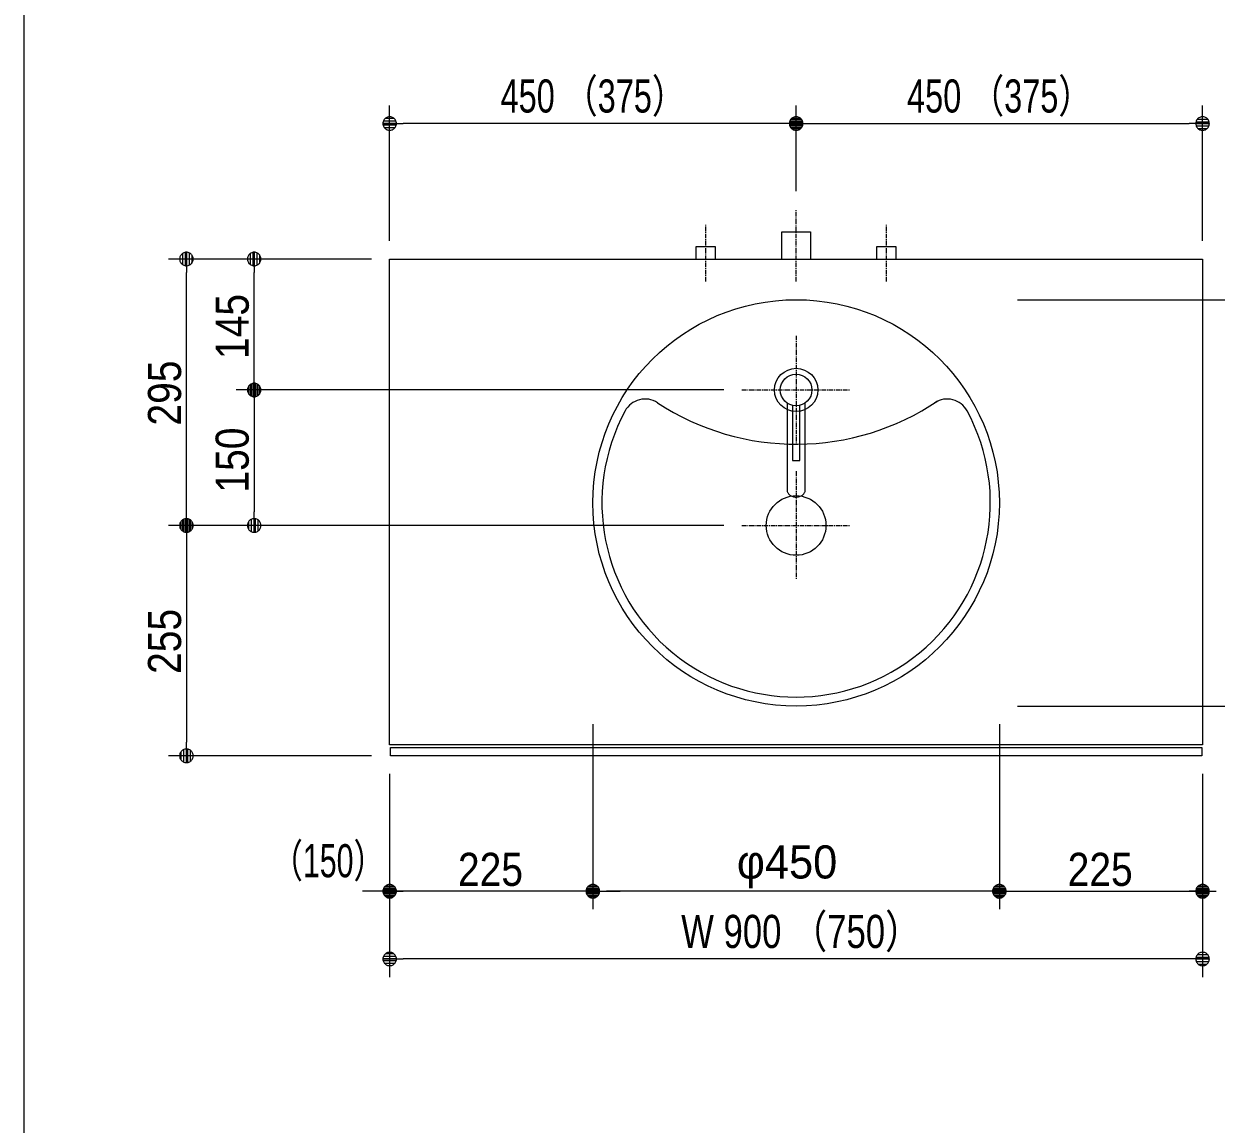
# Model space of a CAD drawing. Units: millimetres, scale not verified. Extents: x -6062 to 6062, y -3045 to 3045.
# Drawn here: x -368 to 953, y -778 to 440 of the extents above; entities that cross this region are included whole.
import ezdxf
from ezdxf.enums import TextEntityAlignment as Align

# ---------------------------------------------------------------- set-up
doc = ezdxf.new("R2010")
doc.units = ezdxf.units.MM
doc.header["$LTSCALE"] = 20
doc.linetypes.add('CHAIN1', pattern=[8, 5, -1, 1, -1])
for name, color, linetype, lineweight in [('0-0_1図面枠', 7, 'Continuous', 9), ('0-1_5ボウル・キャビネット', 7, 'Continuous', 9), ('0-2_2寸法-2', 7, 'Continuous', 9), ('0-3_0', 7, 'Continuous', 9), ('0-4_2寸法-1', 7, 'Continuous', 9), ('0-5_4給排水', 7, 'Continuous', 9)]:
    doc.layers.add(name, color=color, linetype=linetype, lineweight=lineweight)
doc.styles.add('ＭＳ Ｐゴシック', font='')
doc.styles.get('ＭＳ Ｐゴシック').set_extended_font_data('MS PGothic')

# ---------------------------------------------------------------- blocks, each defined once
blk = doc.blocks.new('グループ-4')
at = {"layer": '0-0_1図面枠'}
blk.add_line((28400, 41000), (28400, -48600), dxfattribs=at)
blk = doc.blocks.new('_Dot')
at = {"layer": '0-3_0'}
for p, q in [((-10, 0), (-20, 0)), ((9.78, 2), (-9.78, 2)), ((7.99, 6), (-7.99, 6)), ((9.16, -3.98), (-9.16, -3.98)), ((6, -7.98), (-6, -7.98))]:
    blk.add_line(p, q, dxfattribs=at)
for points in [[(10, 0), (9.92, 1.25), (9.69, 2.49), (9.3, 3.68), (8.76, 4.82), (8.09, 5.88), (7.29, 6.85), (6.37, 7.71), (5.36, 8.44), (4.26, 9.05), (3.09, 9.51), (1.87, 9.82), (0.63, 9.98), (-0.63, 9.98), (-1.87, 9.82), (-3.09, 9.51), (-4.26, 9.05), (-5.36, 8.44), (-6.37, 7.71), (-7.29, 6.85), (-8.09, 5.88), (-8.76, 4.82), (-9.3, 3.68), (-9.69, 2.49), (-9.92, 1.25), (-10, 0), (0, 0)], [(-10, 0), (-9.92, -1.25), (-9.69, -2.49), (-9.3, -3.68), (-8.76, -4.82), (-8.09, -5.88), (-7.29, -6.85), (-6.37, -7.71), (-5.36, -8.44), (-4.26, -9.05), (-3.09, -9.51), (-1.87, -9.82), (-0.63, -9.98), (0.63, -9.98), (1.87, -9.82), (3.09, -9.51), (4.26, -9.05), (5.36, -8.44), (6.37, -7.71), (7.29, -6.85), (8.09, -5.88), (8.76, -4.82), (9.3, -3.68), (9.69, -2.49), (9.92, -1.25), (10, 0), (0, 0)]]:
    blk.add_lwpolyline(points, close=True, dxfattribs=at)
blk = doc.blocks.new('グループ-27')
at = {"layer": '0-1_5ボウル・キャビネット', "linetype": 'CHAIN1'}
for p, q in [((45500, -1100), (45500, -3500)), ((44300, -2300), (46700, -2300))]:
    blk.add_line(p, q, dxfattribs=at)
at = {"layer": '0-1_5ボウル・キャビネット'}
for centre, radius in [((45500, -1800), 4500), ((45500, -2300), 660)]:
    blk.add_circle(centre, radius, dxfattribs=at)
for centre, radius, start, end in [((42153.4, 0), 500, 56.72696, 151.72629), ((45500, 5100), 5600, 236.72696, 304.07792), ((48846.6, 0), 500, 28.27371, 123.27304), ((45500, -1800), 4300, 151.72629, 28.27371)]:
    blk.add_arc(centre, radius, start, end, dxfattribs=at)
blk = doc.blocks.new('グループ-28')
at = {"layer": '0-5_4給排水', "linetype": 'CHAIN1'}
for p, q in [((45500, 1900), (45500, -500)), ((44300, 700), (46700, 700))]:
    blk.add_line(p, q, dxfattribs=at)
at = {"layer": '0-5_4給排水'}
for points in [[(45300, 412.8), (45300, -1517.1), (45300.8, -1530.8), (45303.3, -1545), (45307.7, -1559.2), (45314, -1573.5), (45322.3, -1587.4), (45332.6, -1600.9), (45344.7, -1613.6), (45358.6, -1625.4), (45373.9, -1636), (45390.6, -1645.3), (45408.1, -1653.2), (45426.4, -1659.5), (45445, -1664.4), (45463.6, -1667.7), (45482, -1669.7), (45500, -1670.3), (45518, -1669.7), (45536.4, -1667.7), (45555, -1664.4), (45573.6, -1659.5), (45591.9, -1653.2), (45609.4, -1645.3), (45626.1, -1636), (45641.4, -1625.4), (45655.3, -1613.6), (45667.4, -1600.9), (45677.7, -1587.4), (45686, -1573.5), (45692.3, -1559.2), (45696.7, -1545), (45699.2, -1530.8), (45700, -1517.1), (45700, 412.8)], [(45420, 359.3), (45420, -860), (45580, -860), (45580, 359.3)]]:
    blk.add_lwpolyline(points, dxfattribs=at)
for radius in [480, 350]:
    blk.add_circle((45500, 700), radius, dxfattribs=at)
blk = doc.blocks.new('グループ-64')
at = {"layer": '0-5_4給排水', "linetype": 'CHAIN1'}
blk.add_line((45500, 3100), (45500, 4700), dxfattribs=at)
at = {"layer": '0-5_4給排水'}
blk.add_lwpolyline([(45180, 3600), (45180, 4200), (45820, 4200), (45820, 3600)], dxfattribs=at)
blk = doc.blocks.new('止水栓_平面_W100')
at = {"layer": '0-5_4給排水', "linetype": 'CHAIN1'}
for p, q in [((-2000, -500), (-2000, 780)), ((2000, -500), (2000, 780))]:
    blk.add_line(p, q, dxfattribs=at)
at = {"layer": '0-5_4給排水'}
for points in [[(-2210, 0), (-2210, 280), (-1790, 280), (-1790, 0)], [(1790, 0), (1790, 280), (2210, 280), (2210, 0)]]:
    blk.add_lwpolyline(points, dxfattribs=at)

msp = doc.modelspace()

# ---------------------------------------------------------------- linework, layer by layer
at = {"layer": '0-1_5ボウル・キャビネット'}
for points in [[(37.5, 180), (937.5, 180), (937.5, -358), (37.5, -358)], [(38.5, -361), (936.5, -361), (936.5, -370), (38.5, -370)]]:
    msp.add_lwpolyline(points, close=True, dxfattribs=at)
at = {"layer": '0-2_2寸法-2'}
for p, q in [((37.5, -390), (37.5, -540)), ((262.5, -390), (262.5, -540)), ((712.5, -390), (712.5, -540)), ((937.5, -390), (937.5, -540)), ((22.49, -520), (7.49, -520)), ((262.5, -520), (37.5, -520)), ((277.51, -520), (292.51, -520)), ((697.49, -520), (682.49, -520)), ((712.5, -520), (937.5, -520))]:
    msp.add_line(p, q, dxfattribs=at)
at = {"layer": '0-4_2寸法-1'}
for p, q in [((37.5, 200), (37.5, 350)), ((487.5, 255), (487.5, 350)), ((487.5, 255), (487.5, 350)), ((937.5, 200), (937.5, 350)), ((472.49, 330), (52.51, 330)), ((502.51, 330), (922.49, 330)), ((-132.5, 180), (-207.5, 180)), ((17.5, 180), (-132.5, 180)), ((-187.5, -99.99), (-187.5, 164.99)), ((-112.5, 50.01), (-112.5, 164.99)), ((732.5, 135), (1107.5, 135)), ((407.5, 35), (-132.5, 35)), ((407.5, 35), (-132.5, 35)), ((-112.5, 19.99), (-112.5, -99.99)), ((-132.5, -115), (-207.5, -115)), ((-132.5, -115), (-207.5, -115)), ((407.5, -115), (-132.5, -115)), ((-187.5, -130.01), (-187.5, -354.99)), ((732.5, -315), (1107.5, -315)), ((262.5, -335), (262.5, -540)), ((712.5, -335), (712.5, -540)), ((17.5, -370), (-207.5, -370)), ((37.5, -390), (37.5, -540)), ((262.5, -390), (262.5, -540)), ((712.5, -390), (712.5, -540)), ((937.5, -390), (937.5, -540)), ((247.49, -520), (52.51, -520)), ((697.49, -520), (277.51, -520)), ((727.51, -520), (922.49, -520)), ((37.5, -540), (37.5, -615)), ((937.5, -540), (937.5, -615)), ((922.49, -595), (52.51, -595))]:
    msp.add_line(p, q, dxfattribs=at)

# ---------------------------------------------------------------- block references
at = {"layer": '0-0_1図面枠', "xscale": 0.05, "yscale": 0.05}
msp.add_blockref('グループ-4', (-1787.5, 0), dxfattribs=at)
at = {"layer": '0-1_5ボウル・キャビネット', "xscale": 0.05, "yscale": 0.05}
msp.add_blockref('グループ-27', (-1787.5, 0), dxfattribs=at)
at = {"layer": '0-2_2寸法-2', "xscale": 0.7503418, "yscale": 0.7503418}
for p in [(37.5, -520), (712.5, -520)]:
    msp.add_blockref('_Dot', p, dxfattribs=at)
at = {"layer": '0-2_2寸法-2', "xscale": 0.7503418, "yscale": 0.7503418, "rotation": 180}
for p in [(262.5, -520), (937.5, -520)]:
    msp.add_blockref('_Dot', p, dxfattribs=at)
at = {"layer": '0-4_2寸法-1', "xscale": 0.7503418, "yscale": 0.7503418}
for p, rotation in [((37.5, 330), 180), ((487.5, 330), 180), ((-187.5, 180), 90), ((-112.5, 180), 90), ((-112.5, 35), 270), ((-112.5, 35), 90), ((-187.5, -115), 270), ((-112.5, -115), 270), ((-187.5, -115), 90), ((-187.5, -370), 270), ((37.5, -520), 180), ((262.5, -520), 180), ((712.5, -520), 180), ((37.5, -595), 180)]:
    msp.add_blockref('_Dot', p, dxfattribs=dict(at, rotation=rotation))
for p in [(487.5, 330), (937.5, 330), (262.5, -520), (712.5, -520), (937.5, -520), (937.5, -595)]:
    msp.add_blockref('_Dot', p, dxfattribs=at)
at = {"layer": '0-5_4給排水', "xscale": 0.05, "yscale": 0.05}
for name, p in [('グループ-64', (-1787.5, 0)), ('止水栓_平面_W100', (487.5, 180)), ('グループ-28', (-1787.5, 0))]:
    msp.add_blockref(name, p, dxfattribs=at)

# ---------------------------------------------------------------- texts
at = {"layer": '0-2_2寸法-2', "style": 'ＭＳ Ｐゴシック', "width": 0.7}
msp.add_text('（150）', height=36.66, dxfattribs=at).set_placement((-93.57, -515.51), align=Align.BOTTOM_LEFT)
at = {"layer": '0-4_2寸法-1', "style": 'ＭＳ Ｐゴシック'}
for s, height, width, p in [('450 （375）', 36.66, 0.75, (160.29, 331.19)), ('450 （375）', 36.66, 0.75, (610.29, 331.19)), ('225', 36.66, 0.9, (113.11, -525.06)), ('225', 36.66, 0.9, (788.11, -525.06)), ('W 900 （750）', 36.69, 0.8, (360.23, -593.81))]:
    msp.add_text(s, height=height, dxfattribs=dict(at, width=width)).set_placement(p, align=Align.BOTTOM_LEFT)
at = {"layer": '0-4_2寸法-1', "style": 'ＭＳ Ｐゴシック', "width": 0.9}
for s, p in [('145', (-107.54, 69.28)), ('295', (-182.44, -4.39)), ('150', (-107.54, -78.61)), ('255', (-182.44, -279.39))]:
    msp.add_text(s, height=36.66, rotation=90, dxfattribs=at).set_placement(p, align=Align.BOTTOM_LEFT)
at = {"layer": '0-4_2寸法-1', "style": 'ＭＳ Ｐゴシック'}
msp.add_text('φ450', height=36.66, dxfattribs=at).set_placement((421.89, -516.88), align=Align.BOTTOM_LEFT)

doc.saveas('drawing.dxf')
